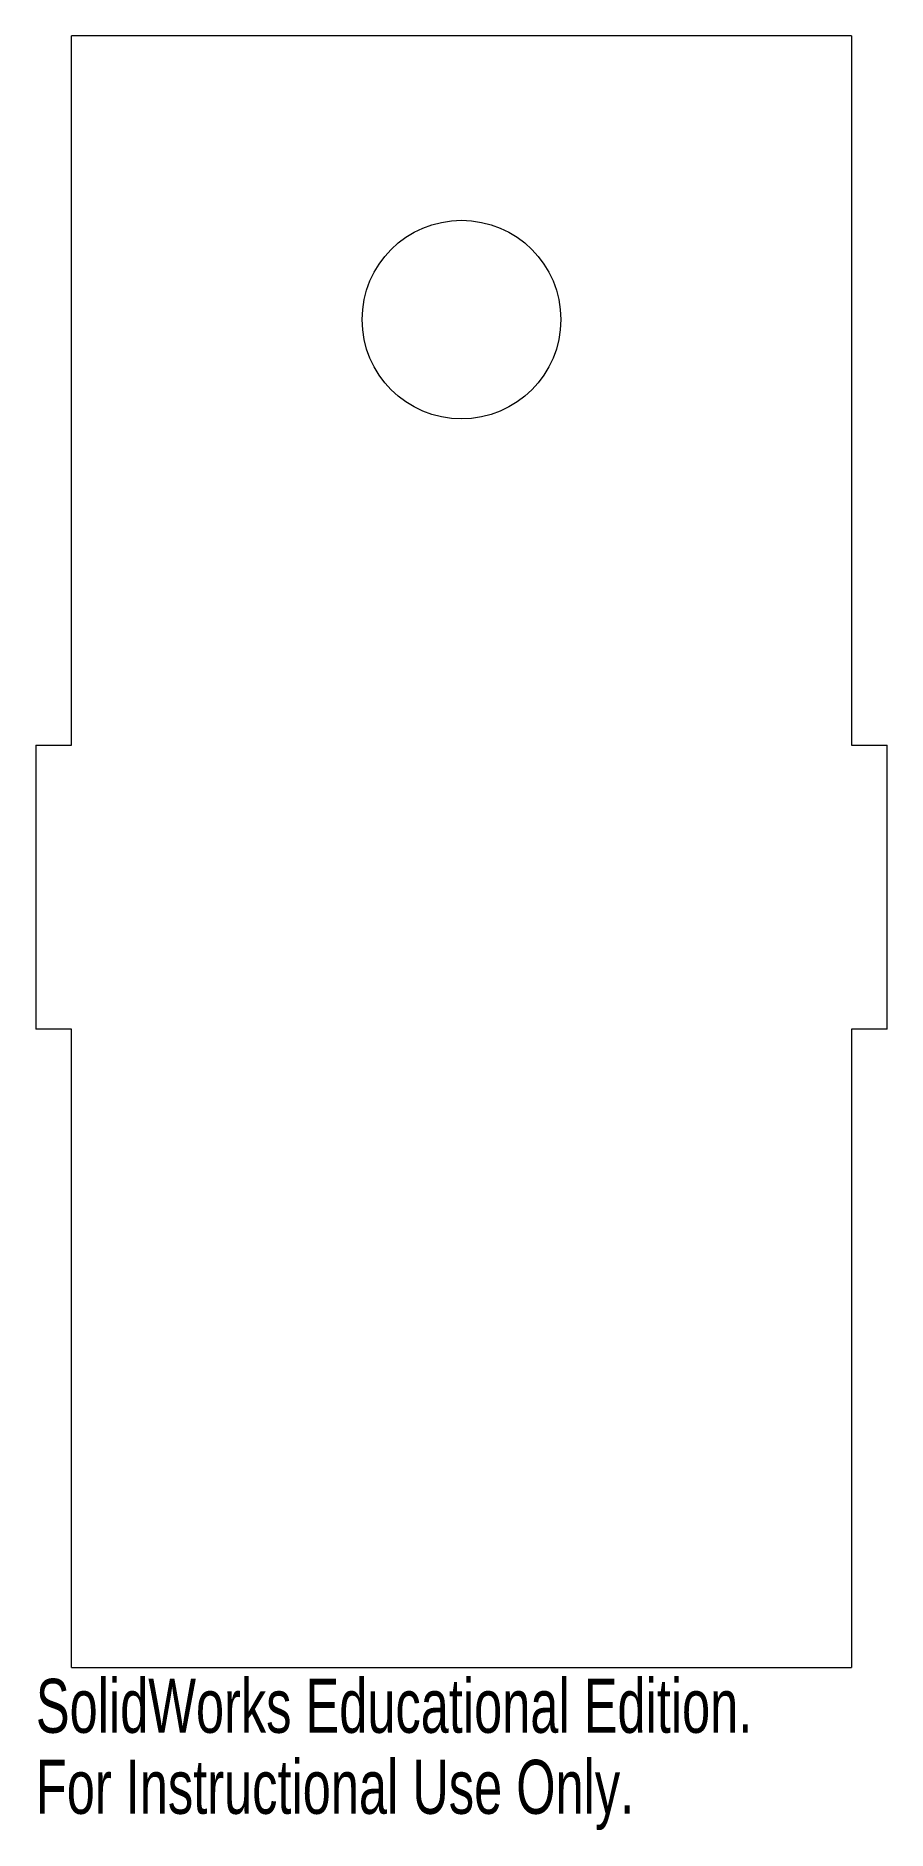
# Model space of a CAD drawing. Header units: inches. Extents: x 0 to 3, y -0.57 to 5.75.
import ezdxf

# ---------------------------------------------------------------- set-up
doc = ezdxf.new("R2010")
doc.units = ezdxf.units.IN
doc.header["$MEASUREMENT"] = 0
doc.styles.add('SLDTEXTSTYLE0', font='TXT', dxfattribs={"width": 0.7})

msp = doc.modelspace()

# ---------------------------------------------------------------- linework, layer by layer
at = {"color": 7, "linetype": 'Continuous', "lineweight": 15}
for p, q in [((2.875, 5.75), (0.125, 5.75)), ((0.125, 3.25), (0.125, 5.75)), ((2.875, 5.75), (2.875, 3.25)), ((0, 3.25), (0.125, 3.25)), ((0, 3.25), (0, 2.25)), ((2.875, 3.25), (3, 3.25)), ((3, 2.25), (3, 3.25)), ((0.125, 2.25), (0, 2.25)), ((0.125, 0), (0.125, 2.25)), ((2.875, 2.25), (2.875, 0)), ((3, 2.25), (2.875, 2.25)), ((0.125, 0), (2.875, 0))]:
    msp.add_line(p, q, dxfattribs=at)
msp.add_circle((1.5, 4.75), 0.35, dxfattribs=at)

# ---------------------------------------------------------------- texts
at = {"color": 7, "linetype": 'Continuous', "char_height": 0.1903, "attachment_point": 1, "style": 'SLDTEXTSTYLE0'}
for s, insert in [('SolidWorks Educational Edition.', (0, -0.0401)), ('For Instructional Use Only.', (0, -0.3256))]:
    msp.add_mtext(s, dxfattribs=dict(at, insert=insert))

doc.saveas('drawing.dxf')
